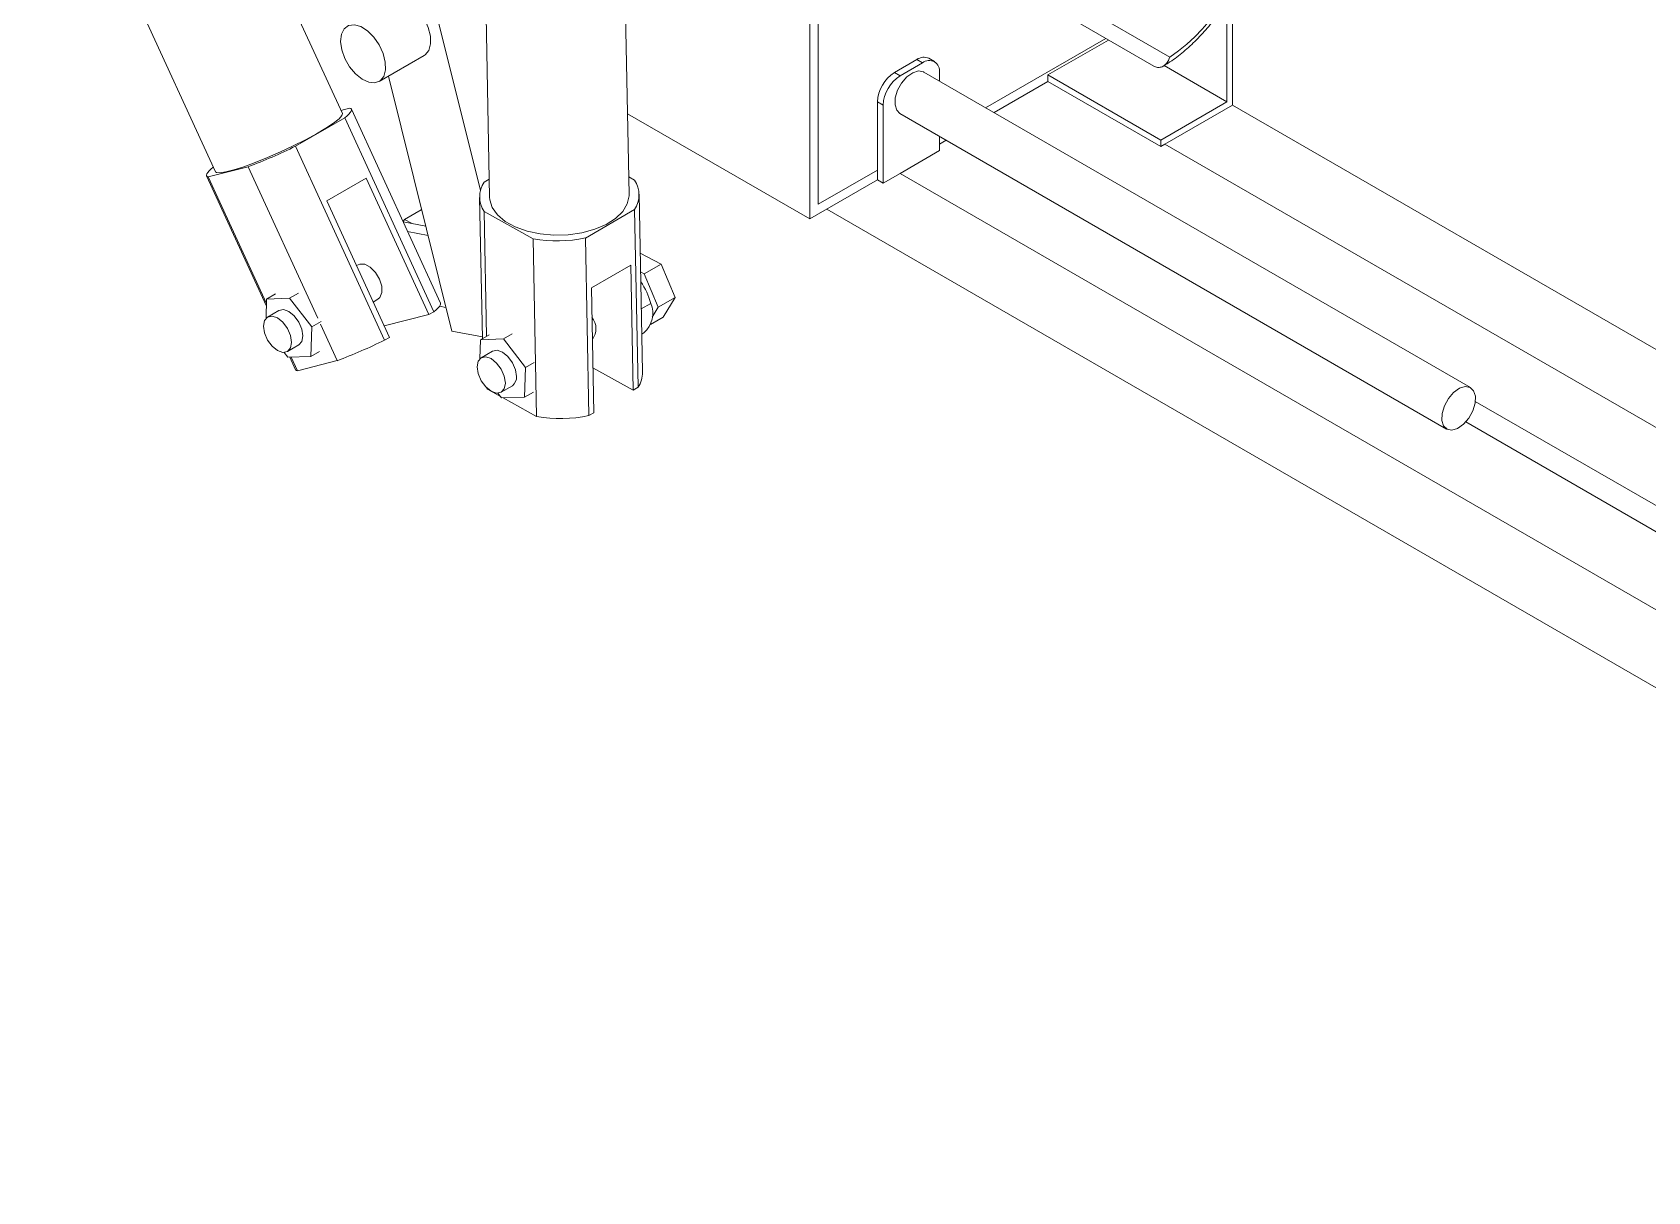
# Model space of a CAD drawing. Header units: millimetres. Extents: x 0 to 1189, y 0 to 841.
# Drawn here: x 722.89 to 763.43, y 705.12 to 734.21 of the extents above; entities that cross this region are included whole.
import ezdxf

# ---------------------------------------------------------------- set-up
doc = ezdxf.new("R2010")
doc.units = ezdxf.units.MM

msp = doc.modelspace()

# ---------------------------------------------------------------- linework, layer by layer
at = {"color": 7, "linetype": 'Continuous', "lineweight": 15}
for p, q in [((730.674, 732.173), (726.092, 742.15)), ((731.251, 741.865), (734.139, 730.243)), ((722.895, 740.726), (727.494, 730.712)), ((734.195, 738.876), (734.368, 730.071)), ((737.867, 730.14), (737.694, 738.933)), ((742.403, 737.692), (742.403, 729.526)), ((742.615, 737.814), (742.615, 729.894)), ((753.009, 732.384), (753.009, 735.241)), ((751.432, 733.586), (749.169, 734.892)), ((752.868, 734.998), (752.868, 732.465)), ((748.599, 734.766), (751.03, 733.362)), ((746.813, 732.317), (749.827, 734.057)), ((749.897, 734.016), (748.377, 733.139)), ((731.595, 732.978), (732.727, 733.631)), ((745.09, 733.527), (744.524, 733.2)), ((744.524, 733.2), (744.666, 733.119)), ((745.231, 733.445), (744.666, 733.119)), ((745.231, 733.445), (745.09, 733.527)), ((758.98, 725.293), (745.262, 733.212)), ((745.531, 733.475), (745.39, 733.557)), ((745.656, 732.985), (745.656, 733.2)), ((752.868, 732.465), (751.292, 733.375)), ((731.829, 733.113), (733.421, 726.709)), ((747.025, 732.194), (748.377, 732.975)), ((748.377, 733.139), (748.377, 732.975)), ((751.206, 731.506), (748.377, 733.139)), ((751.206, 731.342), (748.377, 732.975)), ((744.241, 732.384), (744.1, 732.466)), ((744.1, 732.466), (744.1, 730.751)), ((752.868, 732.465), (751.206, 731.506)), ((729.5, 731.351), (730.733, 732.062)), ((730.857, 732.305), (730.639, 732.249)), ((730.733, 732.062), (732.967, 727.197)), ((733.136, 727.411), (730.902, 732.277)), ((742.403, 729.526), (737.827, 732.168)), ((744.241, 730.424), (744.241, 732.384)), ((744.662, 732.173), (758.38, 724.254)), ((751.312, 731.404), (753.009, 732.384)), ((791.193, 710.341), (753.009, 732.384)), ((745.656, 731.241), (745.656, 731.599)), ((729.5, 731.351), (731.734, 726.485)), ((745.656, 731.241), (744.666, 730.669)), ((745.825, 731.502), (745.656, 731.404)), ((751.206, 731.506), (751.206, 731.342)), ((751.206, 731.342), (751.312, 731.404)), ((789.496, 709.361), (751.312, 731.404)), ((728.311, 730.835), (727.311, 730.579)), ((727.436, 730.822), (727.442, 730.826)), ((728.311, 730.835), (730.057, 727.034)), ((727.267, 730.608), (728.769, 727.337)), ((727.311, 730.579), (728.771, 727.402)), ((731.273, 730.551), (730.283, 729.979)), ((732.846, 727.127), (731.273, 730.551)), ((734.229, 730.45), (734.359, 730.525)), ((738.007, 730.5), (737.859, 730.582)), ((742.403, 729.526), (744.1, 730.506)), ((742.615, 729.894), (744.1, 730.751)), ((744.1, 730.751), (744.1, 730.506)), ((744.1, 730.506), (744.241, 730.424)), ((744.666, 730.669), (744.241, 730.424)), ((785.536, 707.075), (744.666, 730.669)), ((730.283, 729.979), (731.856, 726.555)), ((734.118, 730.066), (734.188, 726.523)), ((738.205, 725.686), (738.117, 730.144)), ((732.653, 729.757), (732.229, 729.512)), ((732.653, 729.757), (732.665, 729.751)), ((735.461, 729.031), (734.228, 729.71)), ((734.228, 729.71), (734.29, 726.582)), ((736.774, 729.048), (738.006, 729.76)), ((738.006, 729.76), (738.094, 725.301)), ((785.536, 705.115), (742.827, 729.771)), ((732.196, 729.458), (732.229, 729.512)), ((732.766, 729.343), (732.199, 729.451)), ((732.229, 729.512), (732.428, 729.408)), ((732.823, 729.115), (732.309, 729.213)), ((735.461, 729.031), (735.549, 724.572)), ((736.774, 729.048), (736.861, 724.59)), ((731.067, 728.377), (731.029, 728.355)), ((737.911, 728.369), (736.921, 727.797)), ((737.973, 725.231), (737.911, 728.369)), ((738.146, 728.668), (738.669, 728.394)), ((738.669, 728.394), (738.245, 728.149)), ((738.669, 728.394), (739.022, 727.555)), ((738.155, 728.196), (738.245, 728.149)), ((738.245, 728.149), (738.597, 727.31)), ((728.995, 727.643), (728.774, 727.515)), ((729.351, 727.537), (728.774, 727.515)), ((729.572, 727.664), (729.351, 727.537)), ((729.905, 726.817), (729.351, 727.537)), ((736.921, 727.797), (736.983, 724.66)), ((739.022, 727.555), (738.597, 727.31)), ((739.022, 727.555), (738.721, 727.059)), ((728.774, 727.515), (728.76, 727.038)), ((729.078, 727.229), (728.796, 727.065)), ((731.448, 727.442), (731.567, 727.511)), ((732.846, 727.127), (731.725, 726.84)), ((732.846, 727.127), (732.967, 727.197)), ((733.272, 727.308), (733.114, 727.338)), ((738.597, 727.31), (738.446, 727.061)), ((729.882, 726.076), (729.905, 726.817)), ((730.141, 726.954), (729.905, 726.817)), ((730.124, 726.888), (730.546, 725.97)), ((738.721, 727.059), (738.408, 726.878)), ((729.295, 726.199), (729.578, 726.363)), ((731.734, 726.485), (731.856, 726.555)), ((734.187, 726.564), (733.421, 726.709)), ((734.138, 726.494), (734.123, 726.017)), ((734.359, 726.622), (734.138, 726.494)), ((734.715, 726.516), (734.138, 726.494)), ((734.935, 726.643), (734.715, 726.516)), ((735.269, 725.797), (734.715, 726.516)), ((738.186, 726.637), (738.241, 726.669)), ((729.212, 726.176), (729.306, 726.055)), ((729.306, 726.055), (729.882, 726.076)), ((729.357, 726.057), (729.501, 725.742)), ((729.388, 726.058), (729.546, 725.714)), ((730.546, 725.97), (729.546, 725.714)), ((730.103, 726.204), (729.882, 726.076)), ((734.442, 726.208), (734.159, 726.045)), ((735.489, 725.924), (735.269, 725.797)), ((735.246, 725.056), (735.269, 725.797)), ((737.973, 725.231), (736.96, 725.789)), ((734.29, 725.296), (734.316, 725.251)), ((734.316, 725.272), (734.316, 725.251)), ((734.64, 725.073), (734.316, 725.251)), ((734.576, 725.155), (734.67, 725.034)), ((734.659, 725.179), (734.942, 725.342)), ((735.467, 725.183), (735.246, 725.056)), ((737.973, 725.231), (738.094, 725.301)), ((734.67, 725.034), (735.246, 725.056)), ((735.549, 724.572), (734.707, 725.036)), ((789.496, 707.401), (759.1, 724.949)), ((736.861, 724.59), (736.983, 724.66)), ((787.233, 708.055), (758.86, 724.434))]:
    msp.add_line(p, q, dxfattribs=at)
at = {"color": 8, "linetype": 'Continuous', "lineweight": 15}
msp.add_line((738.412, 727.408), (738.174, 727.27), dxfattribs=at)
at = {"color": 7, "linetype": 'Continuous', "lineweight": 15, "flags": 128}
for points in [[(731.927, 735.016), (731.963, 735.034), (732.107, 735.052), (732.271, 735.006), (732.439, 734.899), (732.598, 734.741), (732.732, 734.545), (732.83, 734.33), (732.884, 734.115), (732.888, 733.918), (732.842, 733.757), (732.75, 733.646), (732.727, 733.631)], [(730.659, 733.773), (730.63, 733.981), (730.651, 734.162), (730.72, 734.3), (730.832, 734.381), (730.976, 734.399), (731.139, 734.353), (731.308, 734.246), (731.466, 734.088), (731.601, 733.892), (731.699, 733.677), (731.752, 733.462), (731.756, 733.265), (731.711, 733.104), (731.619, 732.993), (731.49, 732.943), (731.334, 732.957), (731.167, 733.035), (731.001, 733.169), (730.853, 733.347), (730.736, 733.555), (730.659, 733.773)], [(744.541, 732.39), (744.548, 732.565), (744.606, 732.755), (744.707, 732.937), (744.838, 733.09), (744.984, 733.195), (745.128, 733.239), (745.251, 733.218), (745.262, 733.212)], [(744.662, 732.173), (744.583, 732.252), (744.541, 732.39)], [(727.494, 730.712), (727.515, 730.693), (727.603, 730.684), (727.751, 730.706), (727.955, 730.758), (728.204, 730.838), (728.489, 730.942), (728.799, 731.068), (729.12, 731.208), (729.44, 731.358), (729.745, 731.512), (730.024, 731.663), (730.263, 731.804), (730.455, 731.931), (730.59, 732.038), (730.664, 732.121), (730.674, 732.173)], [(730.733, 732.062), (730.791, 732.111), (730.838, 732.155), (730.873, 732.194), (730.895, 732.227), (730.904, 732.255), (730.901, 732.278), (730.885, 732.294), (730.857, 732.305)], [(727.436, 730.822), (727.377, 730.774), (727.33, 730.73), (727.295, 730.691), (727.273, 730.657), (727.264, 730.629), (727.267, 730.607), (727.283, 730.59), (727.311, 730.579)], [(734.368, 730.071), (734.373, 730.007), (734.435, 729.811), (734.567, 729.628), (734.761, 729.463), (735.012, 729.326), (735.307, 729.22), (735.636, 729.15), (735.984, 729.119), (736.338, 729.129), (736.683, 729.179), (737.005, 729.266), (737.29, 729.388), (737.528, 729.54), (737.707, 729.714), (737.822, 729.905), (737.867, 730.103), (737.867, 730.14)], [(731.067, 728.377), (731.11, 728.394), (731.236, 728.388), (731.373, 728.314), (731.503, 728.184), (731.604, 728.017), (731.661, 727.839), (731.666, 727.677), (731.618, 727.556), (731.567, 727.511)], [(729.578, 726.363), (729.578, 726.363), (729.655, 726.451), (729.682, 726.592), (729.655, 726.763), (729.578, 726.94), (729.464, 727.095), (729.328, 727.204), (729.193, 727.251), (729.078, 727.229)], [(732.967, 727.197), (733.026, 727.245), (733.073, 727.289), (733.107, 727.328), (733.129, 727.362), (733.139, 727.39), (733.136, 727.411)], [(729.399, 726.428), (729.372, 726.6), (729.296, 726.777), (729.181, 726.932), (729.046, 727.041), (728.91, 727.088), (728.796, 727.065), (728.719, 726.977), (728.692, 726.837), (728.719, 726.665), (728.796, 726.488), (728.91, 726.333), (729.046, 726.224), (729.181, 726.177), (729.296, 726.199), (729.372, 726.288), (729.399, 726.428)], [(734.056, 725.816), (734.083, 725.644), (734.159, 725.467), (734.274, 725.313), (734.409, 725.203), (734.545, 725.156), (734.659, 725.179), (734.736, 725.267), (734.763, 725.408), (734.736, 725.579), (734.659, 725.756), (734.545, 725.911), (734.409, 726.02), (734.274, 726.067), (734.159, 726.045), (734.083, 725.956), (734.056, 725.816)], [(735.046, 725.571), (735.019, 725.743), (734.942, 725.919), (734.827, 726.074), (734.692, 726.183), (734.557, 726.23), (734.442, 726.208)], [(758.258, 724.471), (758.266, 724.646), (758.324, 724.836), (758.425, 725.018), (758.556, 725.171), (758.702, 725.276), (758.846, 725.32), (758.969, 725.299), (759.058, 725.214), (759.101, 725.076), (759.093, 724.901), (759.035, 724.711), (758.935, 724.529), (758.803, 724.376), (758.657, 724.271), (758.513, 724.227), (758.39, 724.248), (758.301, 724.333), (758.258, 724.471)]]:
    msp.add_lwpolyline(points, dxfattribs=at)
at = {"color": 7, "linetype": 'Continuous', "lineweight": 15}
for centre, radius, start, end in [((748.669, 737.63), 4.897, 304.3418, 354.4733), ((745.021, 732.424), 0.922, 122.6058, 177.3944), ((745.266, 733.282), 0.302, 65.6925, 125.6176), ((745.397, 733.242), 0.262, 350.785, 129.2038), ((745.163, 732.342), 0.922, 122.6058, 177.3944), ((723.232, 744.182), 14.28, 290.8342, 296.0336), ((734.798, 730.08), 0.679, 146.9659, 213.0067), ((737.437, 730.13), 0.679, 326.9653, 33.0086), ((736.072, 732.445), 3.468, 259.8552, 281.672), ((736.794, 726.989), 1.671, 14.5057, 35.1589), ((737.821, 727.155), 0.642, 310.8491, 23.1479), ((736.58, 726.772), 0.457, 323.4387, 38.8135), ((725.467, 739.316), 14.28, 290.8344, 296.0339), ((729.548, 725.768), 0.0539, 208.5642, 267.3289), ((734.771, 725.557), 0.275, 308.4406, 2.8729), ((737.506, 725.679), 0.699, 327.3032, 0.552), ((736.16, 727.986), 3.468, 259.8558, 281.6715)]:
    msp.add_arc(centre, radius, start, end, dxfattribs=at)
for points, knots in [([(751.273, 733.364), (751.314, 733.389), (751.471, 733.482), (751.739, 733.681), (752.067, 733.975), (752.377, 734.309), (752.664, 734.676), (752.922, 735.069), (753.148, 735.481), (753.338, 735.906), (753.489, 736.337), (753.596, 736.766), (753.652, 737.125), (753.66, 737.334), (753.662, 737.408)], [0, 0, 0, 0, 0.032671, 0.124777, 0.216649, 0.308252, 0.399626, 0.490862, 0.582079, 0.673383, 0.764886, 0.856719, 0.949005, 1, 1, 1, 1]), ([(751.03, 733.362), (751.061, 733.348), (751.123, 733.32), (751.222, 733.332), (751.313, 733.383), (751.387, 733.47), (751.42, 733.546), (751.431, 733.586), (751.432, 733.586)], [0, 0, 0, 0, 0.193696, 0.387175, 0.586573, 0.800439, 0.996825, 1, 1, 1, 1])]:
    msp.add_open_spline(points, degree=3, knots=knots, dxfattribs=at)

doc.saveas('drawing.dxf')
